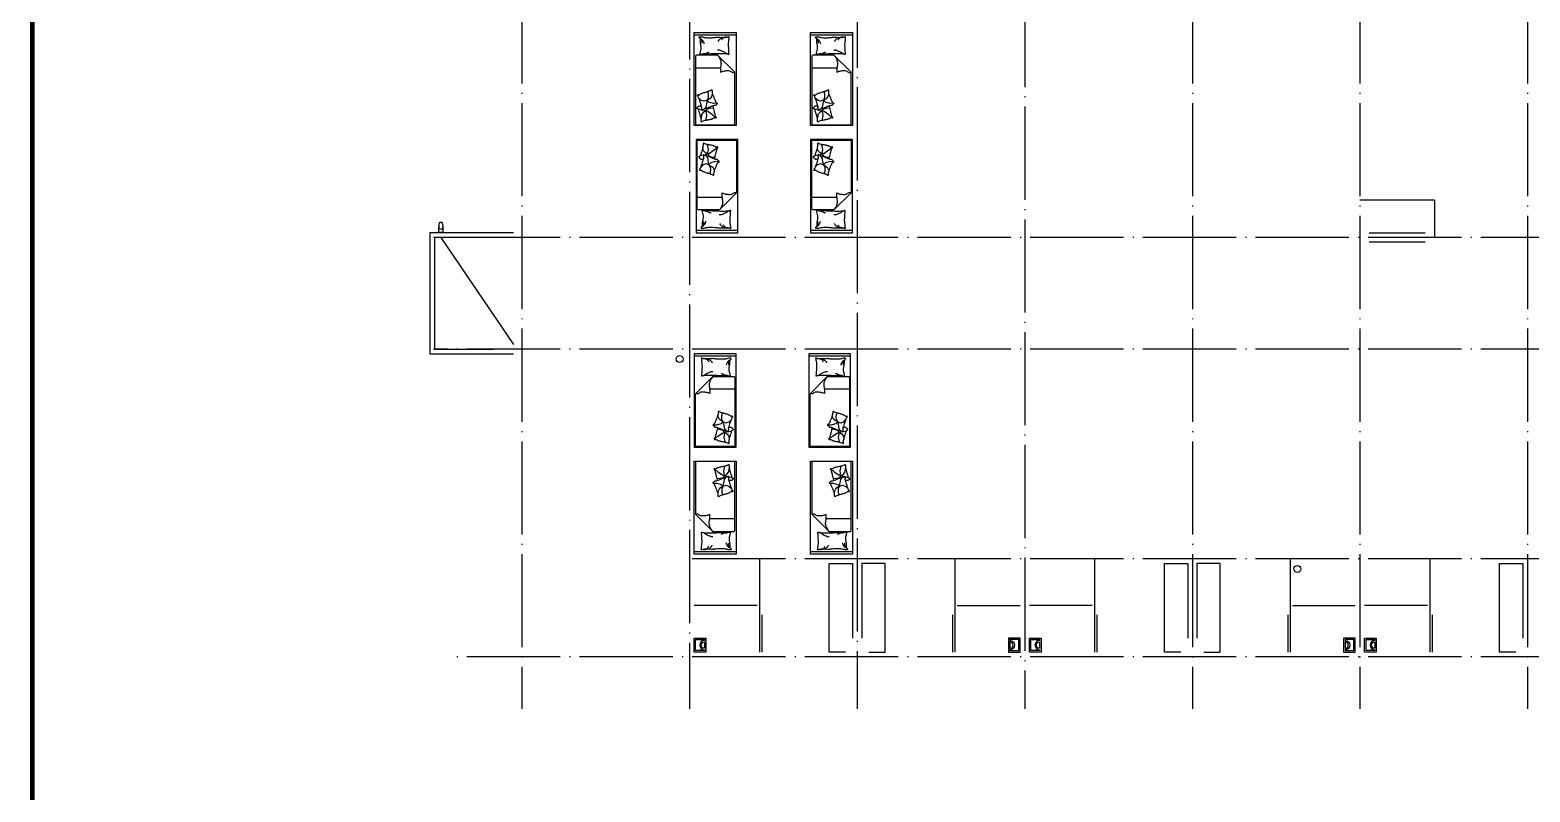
# Model space of a CAD drawing. Extents: x 174641 to 414490, y 73126 to 493158.
# Drawn here: x 235008 to 267227, y 188342 to 204696 of the extents above; entities that cross this region are included whole.
import ezdxf

# ---------------------------------------------------------------- set-up
doc = ezdxf.new("R2010")
doc.units = 0
doc.header["$LTSCALE"] = 1000
doc.header["$MEASUREMENT"] = 0
doc.linetypes.add('DOTE', pattern=[2.42, 2, -0.2, 0.02, -0.2])
for name, color, linetype in [('DOTE', 1, 'DOTE'), ('GROUND', 2, 'Continuous'), ('LVTRY', 6, 'Continuous'), ('TWT_TITLE', 7, 'Continuous'), ('家具', 8, 'Continuous'), ('布置', 165, 'Continuous')]:
    doc.layers.add(name, color=color, linetype=linetype)
doc.styles.add('DIM_FONT', font='simplex_.ttf', dxfattribs={"width": 0.7, "bigfont": 'GBCBIG'})

# ---------------------------------------------------------------- blocks, each defined once
blk = doc.blocks.new('364535463')
at = {"layer": '布置'}
blk.add_lwpolyline([(150, -250), (150, 0), (-150, 0), (-150, -250)], close=True, dxfattribs=at)
blk.add_lwpolyline([(100, -220), (120, -220), (120, -30), (-120, -30), (-120, -220), (-100, -220, -1)], format="xyb", close=True, dxfattribs=at)
blk.add_lwpolyline([(-70, -220), (70, -220)], dxfattribs=at)
blk.add_arc((0, -220), 70, 0, 180, dxfattribs=at)
blk = doc.blocks.new('M_C55HKH')
for p, q in [((0, -52), (900, -52)), ((26, -509), (26, -1968)), ((503, -489), (46, -489)), ((503, -489), (872, -858)), ((46, -761), (564, -761)), ((872, -1968), (872, -858)), ((299, -1273), (295, -1270)), ((307, -1352), (299, -1273)), ((146, -1456), (100, -1409)), ((211, -1478), (146, -1456)), ((278, -1459), (211, -1478)), ((251, -1606), (219, -1643)), ((278, -1459), (251, -1606)), ((278, -1459), (305, -1407)), ((278, -1459), (357, -1410)), ((317, -1498), (278, -1459)), ((305, -1407), (307, -1352)), ((412, -1527), (317, -1498)), ((357, -1410), (393, -1337)), ((393, -1337), (392, -1318)), ((495, -1523), (412, -1527)), ((163, -1664), (89, -1649)), ((154, -1766), (147, -1841)), ((196, -1718), (154, -1766)), ((249, -1682), (175, -1667)), ((249, -1682), (196, -1718)), ((219, -1643), (211, -1652)), ((266, -1787), (243, -1892)), ((249, -1682), (286, -1639)), ((249, -1682), (266, -1787)), ((292, -1700), (249, -1682)), ((286, -1639), (333, -1628)), ((391, -1769), (292, -1700)), ((333, -1628), (405, -1618)), ((469, -1839), (391, -1769)), ((46, -1988), (852, -1988))]:
    blk.add_line(p, q)
blk.add_lwpolyline([(0, -2000), (0, 0), (900, 0), (900, -2000)], close=True)
for points in [[(135, -134, -0.263368), (107, -115, -0.494818), (116, -96, -0.049225), (134, -94, -0.036831), (158, -96, -0.031893), (196, -104, 0.035782), (230, -111, 0.032941), (319, -117, 0.026564), (430, -111, 0.017905), (468, -106, -0.033397), (488, -104, -0.03204), (525, -104, 0.018442), (590, -107, 0.010837), (654, -107, 0.014624), (702, -104, 0.111249), (725, -96, -0.153708), (742, -92, -0.076444), (749, -94, -0.215512), (751, -96, -0.585858), (748, -99, 0.363489), (744, -102, 0.191716), (743, -113, -0.129675), (745, -130, -0.01735), (742, -147, 0.019326), (740, -162, 0.018818), (733, -230, 0.021828), (732, -289, 0.006204), (734, -323, 0.001963), (740, -430, 0.028341), (744, -466, -0.117014), (744, -475, -0.36606), (742, -476, -0.03973), (728, -473, -0.048309), (715, -468, 0.062981), (704, -464, 0.04058), (681, -461, 0.014345), (614, -458, 0.005484), (488, -459, 0.007153), (392, -462, 0.008762), (350, -465, -0.008153), (304, -468, -0.06251), (247, -463, 0.078669), (201, -461, 0.047825), (179, -466, -0.034494), (148, -473, -0.023571), (123, -476, -0.510228), (122, -475), (129, -445), (150, -363, 0.073041), (152, -343, 0.023305), (146, -282, 0.018299), (142, -259, -0.01097), (135, -221, -0.042281), (132, -187, -0.027201), (135, -133)], [(133, -150, -0.05369), (148, -163, -0.070312), (156, -175, -0.015448), (159, -183, -0.013244), (163, -194, -0.082127), (166, -212, -0.064164), (163, -235)], [(135, -134, -0.077379), (170, -159, -0.077379), (195, -194, -0.047525), (205, -218, -0.047525), (210, -244)], [(609, -107, 0.027842), (585, -118, 0.048685), (573, -126, 0.023666), (545, -150, 0.031223), (526, -171, 0.046801), (521, -179, 0.023191), (513, -196)], [(691, -102, 0.088153), (656, -105, 0.088153), (625, -120, 0.077547), (604, -142, 0.077547), (590, -169)], [(225, -460, 0.009729), (253, -451, 0.009729), (280, -441, 0.007971), (301, -432, 0.007971), (323, -423)], [(695, -462, 0.016108), (656, -436, 0.024599), (629, -421, 0.009477), (580, -397, 0.015937), (550, -385, 0.072521), (534, -381, 0.033339), (498, -381)], [(503, -489, -0.085272), (566, -599, -0.124044), (575, -686), (562, -782), (563, -854)], [(563, -854, -0.027362), (602, -838, -0.040834), (629, -830, -0.038441), (717, -821, -0.076528), (761, -826, -0.103649), (788, -840, 0.093398), (818, -857, 0.072727), (841, -861, 0.052315), (872, -858)], [(400, -1581, 0.025626), (402, -1591, 0.0108), (426, -1697, 0.00456), (445, -1769, 0.01125), (454, -1797, 0.069394), (462, -1813, -0.079756), (468, -1827, -0.106399), (469, -1839, -0.328642), (466, -1842, -0.299547), (461, -1840, 0.189917), (454, -1835, 0.033518), (446, -1833, 0.075627), (442, -1833, 0.053489), (436, -1835, 0.017838), (418, -1843, 0.038394), (397, -1855, -0.059529), (384, -1862, -0.035943), (362, -1869, -0.011245), (291, -1884, -0.006203), (259, -1889, 0.010783), (241, -1893, 0.019485), (230, -1895, 0.005062), (188, -1908, 0.101392), (167, -1919, -0.223768), (156, -1922, -0.25558), (153, -1920, -0.081563), (150, -1907, -0.071805), (151, -1893, 0.069985), (152, -1879, 0.03546), (145, -1831, 0.029432), (130, -1774, 0.001554), (121, -1746, -0.00152), (112, -1718, -0.004735), (102, -1689, 0.00382), (91, -1653, 0.296001), (66, -1634, -0.649774), (61, -1616, -0.02319), (65, -1613, 0.0288), (68, -1610, 0.005727), (73, -1605, -0.004358), (80, -1599, -0.027528), (94, -1586, -0.046214), (104, -1580, -0.194121), (117, -1579, 0.133719), (137, -1580, 0.005779), (155, -1575, 0.008882)]]:
    blk.add_lwpolyline(points, format="xyb")
blk.add_lwpolyline([(345, -1251, 0.101392), (366, -1238, -0.223768), (377, -1234, -0.25558), (380, -1236, -0.081563), (384, -1249, -0.071805), (384, -1263, 0.069985), (384, -1277, 0.03546), (394, -1324, 0.029432), (414, -1380, 0.001554), (425, -1407, -0.00152), (437, -1434, -0.004735), (448, -1462, 0.00382), (462, -1497, 0.296001), (488, -1515, -0.649774), (495, -1532, -0.02319), (491, -1536, 0.0288), (488, -1539, 0.005727), (484, -1544, -0.004358), (478, -1551, -0.027528), (464, -1564, -0.046214), (455, -1571, -0.194121), (442, -1573, 0.133719), (422, -1574, 0.011505), (387, -1586, 0.008882), (343, -1604, 0.012426), (286, -1629, -0.033612), (264, -1637), (218, -1652), (182, -1663, 0.224341), (170, -1674, -0.722772), (163, -1673, -0.103513), (163, -1670, 0.053465), (163, -1664, 0.030109), (161, -1646, -0.031436), (159, -1628, -0.05324), (160, -1616, 0.05518), (161, -1604, 0.056271), (157, -1583, 0.0108), (124, -1480, 0.00456), (100, -1409, 0.01125), (89, -1381, 0.069394), (80, -1366, -0.079756), (73, -1353, -0.106399), (71, -1341, -0.328642), (74, -1338, -0.299547), (79, -1340, 0.189917), (86, -1344, 0.033518), (94, -1345, 0.075627), (98, -1345, 0.053489), (104, -1343, 0.017838), (122, -1333, 0.038394), (141, -1319, -0.059529), (154, -1311, -0.035943), (175, -1303, -0.011245), (245, -1283, -0.006203), (276, -1275, 0.010783), (295, -1270, 0.019485), (305, -1266, 0.005062)], format="xyb", close=True)
for centre, start, end in [((46, -509), 90, 180), ((46, -741), 180, 270), ((46, -1968), 180, 270), ((852, -1968), 270, 0)]:
    blk.add_arc(centre, 20, start, end)
at = {"style": 'DIM_FONT', "width": 0.8, "flags": 9}
for tag in ['XSIZE', 'YSIZE']:
    blk.add_attdef(tag, (0, 0), '', height=0.5, dxfattribs=at)

msp = doc.modelspace()

# ---------------------------------------------------------------- linework, layer by layer
at = {"color": 2}
for points in [[(245394.2, 200345.9), (243594.2, 200345.9), (243594.2, 197745.9), (245394.2, 197745.9)], [(245394.2, 200245.9), (243694.2, 200245.9), (243694.2, 197845.9), (244974.2, 197845.9)]]:
    msp.add_lwpolyline(points, dxfattribs=at)
for points in [[(243833.8, 200245.9), (245394.2, 197945.9)], [(263774.2, 200345.9), (264974.2, 200345.9)], [(264974.2, 200145.9), (263774.2, 200145.9)], [(250624.2, 192345.9), (249274.2, 192345.9)], [(254924.2, 192345.9), (256274.2, 192345.9)], [(257824.2, 192345.9), (256474.2, 192345.9)], [(262124.2, 192345.9), (263474.2, 192345.9)], [(265024.2, 192345.9), (263674.2, 192345.9)], [(250724.2, 192145.9), (250724.2, 191345.9)], [(254824.2, 192145.9), (254824.2, 191345.9)], [(257924.2, 192145.9), (257924.2, 191345.9)], [(262024.2, 192145.9), (262024.2, 191345.9)], [(265124.2, 192145.9), (265124.2, 191345.9)]]:
    msp.add_lwpolyline(points)
at = {"color": 5}
for centre in [(248960.4, 197632.9), (262231.6, 193128.7)]:
    msp.add_circle(centre, 75, dxfattribs=at)
at = {"layer": 'DOTE'}
for p, q in [((249174.2, 227845.9), (249174.2, 190125.9)), ((252774.2, 227665.9), (252774.2, 190125.9)), ((256374.2, 227252.7), (256374.2, 190125.9)), ((245574.2, 207967.7), (245574.2, 190125.9)), ((259974.2, 207967.7), (259974.2, 190125.9)), ((263574.2, 207967.7), (263574.2, 190125.9)), ((267174.2, 207967.7), (267174.2, 190125.9)), ((265174.2, 201045.9), (263574.2, 201045.9)), ((265174.2, 201045.9), (265174.2, 200245.9)), ((282694.2, 200245.9), (243674.2, 200245.9)), ((282694.2, 197845.9), (243674.2, 197845.9)), ((282694.2, 193345.9), (249174.2, 193345.9)), ((250674.2, 193345.9), (250674.2, 191245.9)), ((254874.2, 193345.9), (254874.2, 191245.9)), ((257874.2, 193345.9), (257874.2, 191245.9)), ((262074.2, 193345.9), (262074.2, 191245.9)), ((265074.2, 193345.9), (265074.2, 191245.9)), ((282694.2, 191245.9), (243974.2, 191245.9)), ((282694.2, 191245.9), (243974.2, 191245.9)), ((282694.2, 191245.9), (243974.2, 191245.9)), ((282694.2, 191245.9), (243974.2, 191245.9))]:
    msp.add_line(p, q, dxfattribs=at)
at = {"layer": 'GROUND'}
msp.add_lwpolyline([(243872.8, 200477.8), (243872.8, 200348.3), (243792.8, 200348.3), (243792.8, 200477.8)], dxfattribs=at)
msp.add_ellipse((243833.8, 200495.4), major_axis=(0, 79.6), ratio=0.5024259, dxfattribs=at)
at = {"layer": 'LVTRY'}
for points in [[(252524.2, 191345.9), (252174.2, 191345.9), (252174.2, 193245.9), (252674.2, 193245.9), (252674.2, 191645.9)], [(253024.2, 191345.9), (253374.2, 191345.9), (253374.2, 193245.9), (252874.2, 193245.9), (252874.2, 191645.9)], [(259724.2, 191345.9), (259374.2, 191345.9), (259374.2, 193245.9), (259874.2, 193245.9), (259874.2, 191645.9)], [(260224.2, 191345.9), (260574.2, 191345.9), (260574.2, 193245.9), (260074.2, 193245.9), (260074.2, 191645.9)], [(266924.2, 191345.9), (266574.2, 191345.9), (266574.2, 193245.9), (267074.2, 193245.9), (267074.2, 191645.9)]]:
    msp.add_lwpolyline(points, dxfattribs=at)
at = {"layer": 'TWT_TITLE', "const_width": 100}
msp.add_lwpolyline([(235058.2, 253589), (235058.2, 172989), (292458.2, 172989), (292458.2, 253589)], close=True, dxfattribs=at)

# ---------------------------------------------------------------- block references
at = {"xscale": -1, "rotation": 90}
for p in [(249274.2, 191495.9), (256474.2, 191495.9), (263674.2, 191495.9)]:
    msp.add_blockref('364535463', p, dxfattribs=at)
at = {"rotation": 270}
for p in [(256274.2, 191495.9), (263474.2, 191495.9)]:
    msp.add_blockref('364535463', p, dxfattribs=at)
at = {"layer": '家具'}
for p in [(249274.2, 204645.9), (251774.2, 204645.9)]:
    msp.add_blockref('M_C55HKH', p, dxfattribs=at)
at = {"layer": '家具', "xscale": -1, "rotation": 180}
for p in [(249314.2, 200345.9), (251774.2, 200345.9)]:
    msp.add_blockref('M_C55HKH', p, dxfattribs=at)
at = {"layer": '家具', "xscale": -1}
for p in [(250174.2, 197745.9), (252634.2, 197745.9)]:
    msp.add_blockref('M_C55HKH', p, dxfattribs=at)
at = {"layer": '家具', "rotation": 180}
for p in [(250174.2, 193445.9), (252674.2, 193445.9)]:
    msp.add_blockref('M_C55HKH', p, dxfattribs=at)

doc.saveas('drawing.dxf')
